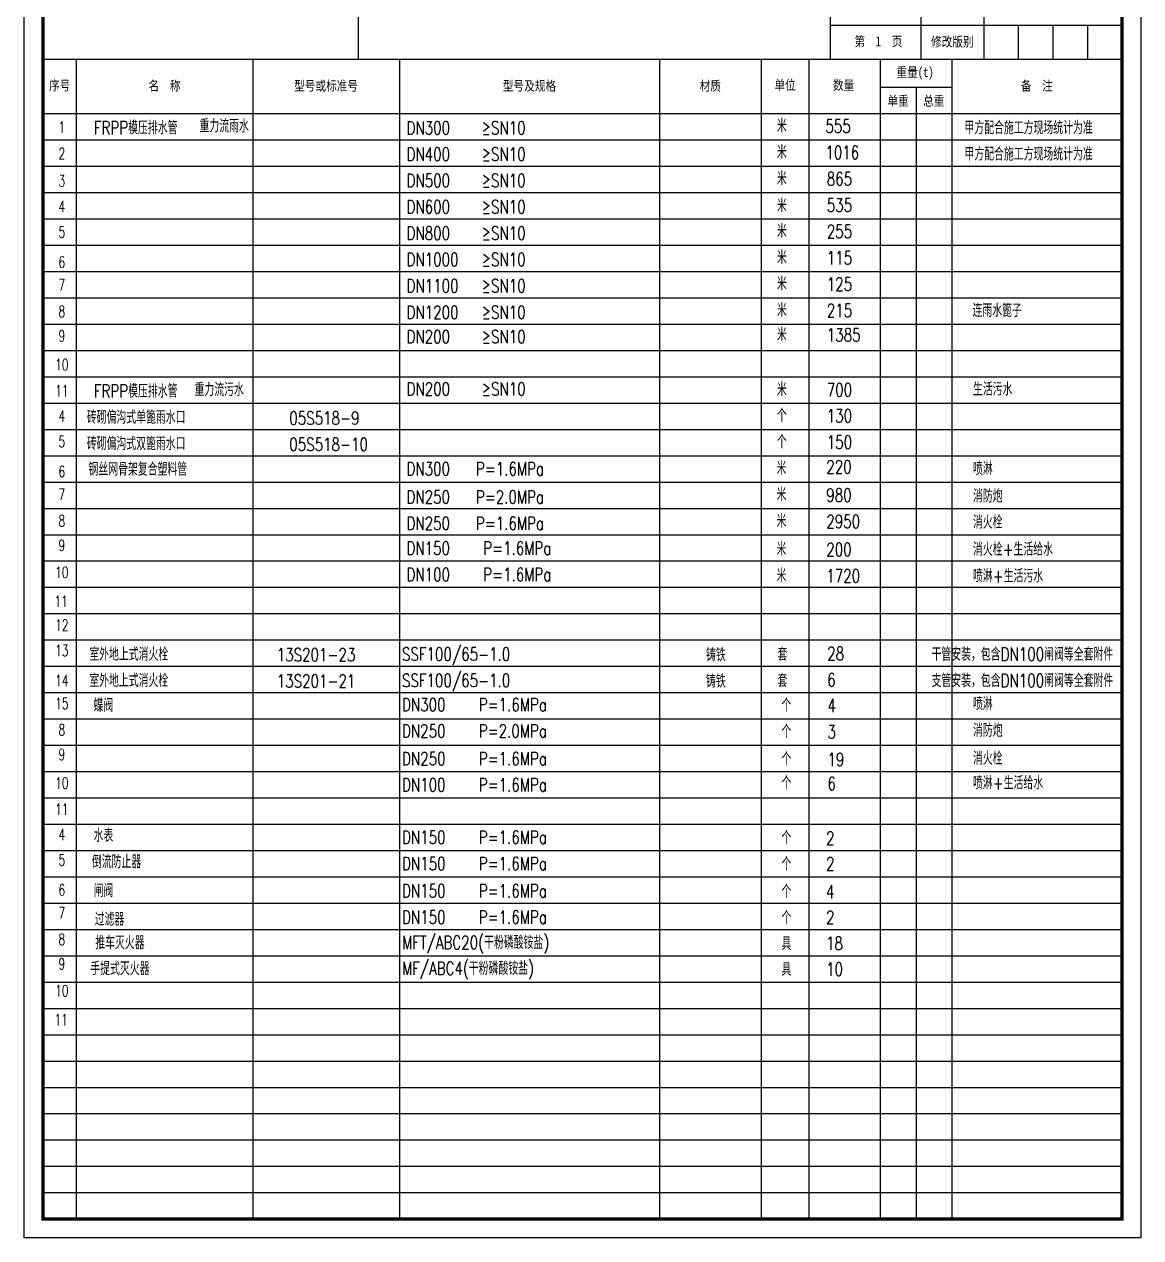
# Model space of a CAD drawing. Header units: metres. Extents: x 497246 to 997717, y 2998582 to 5998198.
# Drawn here: x 498793.2 to 499090.2, y 2998856.9 to 2999179.7 of the extents above; entities that cross this region are included whole.
import ezdxf

# ---------------------------------------------------------------- set-up
doc = ezdxf.new("R2010")
doc.units = ezdxf.units.M
doc.header["$LTSCALE"] = 1000
doc.layers.get('0').update_dxf_attribs({"linetype": 'CONTINUOUS'})
doc.layers.add('文字-给水', color=140, linetype='CONTINUOUS')
doc.styles.add('SZK', font='romand.shx', dxfattribs={"width": 0.7, "bigfont": 'hztxt.shx'})
doc.styles.add('中文仿宋', font='simfang.ttf', dxfattribs={"width": 0.8, "height": 2.5})

msp = doc.modelspace()

# ---------------------------------------------------------------- linework, layer by layer
at = {"layer": '文字-给水'}
for p, q in [((498798.18, 2999155.93), (498798.18, 2999251.93)), ((498882.03, 2999251.93), (498882.03, 2999170.43)), ((499031.67, 2999251.93), (499031.67, 2999170.43)), ((499048.43, 2999251.93), (499048.43, 2999170.43)), ((499085.18, 2999155.93), (499085.18, 2999251.93)), ((499007.67, 2999170.43), (499007.67, 2999216.44)), ((499007.67, 2999179.43), (499085.18, 2999179.43)), ((499057.62, 2999179.43), (499057.62, 2999170.43)), ((499066.8, 2999179.43), (499066.8, 2999170.43)), ((499075.99, 2999179.43), (499075.99, 2999170.43)), ((498798.18, 2999170.43), (499085.18, 2999170.43)), ((498806.98, 2999170.43), (498806.98, 2999155.93)), ((498853.98, 2999170.43), (498853.98, 2999155.93)), ((498892.97, 2999170.43), (498892.97, 2999155.93)), ((498962.17, 2999170.43), (498962.17, 2999155.93)), ((498989.17, 2999170.43), (498989.17, 2999155.93)), ((498989.17, 2999170.43), (498989.17, 2998861.93)), ((499001.89, 2999170.43), (499001.89, 2999155.93)), ((499020.91, 2999170.43), (499020.91, 2999155.93)), ((499039.93, 2999170.43), (499039.93, 2999155.93)), ((499020.91, 2999162.93), (499039.93, 2999162.93)), ((499030.42, 2999162.93), (499030.42, 2999155.93)), ((498798.18, 2999155.93), (499085.18, 2999155.93)), ((498806.98, 2999155.93), (498806.98, 2998861.93)), ((498853.98, 2999155.93), (498853.98, 2998861.93)), ((498892.97, 2999155.93), (498892.97, 2998861.93)), ((498962.17, 2999155.93), (498962.17, 2998861.93)), ((499001.89, 2999155.93), (499001.89, 2998861.93)), ((499020.91, 2999155.93), (499020.91, 2998861.93)), ((499030.42, 2999155.93), (499030.42, 2998861.93)), ((499039.93, 2999155.93), (499039.93, 2998861.93)), ((498798.18, 2999148.93), (499085.18, 2999148.93)), ((498798.18, 2999141.93), (499085.18, 2999141.93)), ((498798.18, 2999134.93), (499085.18, 2999134.93)), ((498798.18, 2999127.93), (499085.18, 2999127.93)), ((498798.18, 2999120.93), (499085.18, 2999120.93)), ((498798.18, 2999113.93), (499085.18, 2999113.93)), ((498798.18, 2999106.93), (499085.18, 2999106.93)), ((498798.18, 2999099.93), (499085.18, 2999099.93)), ((498798.18, 2999092.93), (499085.18, 2999092.93)), ((498798.18, 2999085.93), (499085.18, 2999085.93)), ((498798.18, 2999078.93), (499085.18, 2999078.93)), ((498798.18, 2999071.93), (499085.18, 2999071.93)), ((498798.18, 2999064.93), (499085.18, 2999064.93)), ((498798.18, 2999057.93), (499085.18, 2999057.93)), ((498798.18, 2999050.93), (499085.18, 2999050.93)), ((498798.18, 2999043.93), (499085.18, 2999043.93)), ((498798.18, 2999036.93), (499085.18, 2999036.93)), ((498798.18, 2999029.93), (499085.18, 2999029.93)), ((498798.18, 2999022.93), (499085.18, 2999022.93)), ((498798.18, 2999015.93), (499085.18, 2999015.93)), ((498798.18, 2999008.93), (499085.18, 2999008.93)), ((498798.18, 2999001.93), (499085.18, 2999001.93)), ((498798.18, 2998994.93), (499085.18, 2998994.93)), ((498798.18, 2998987.93), (499085.18, 2998987.93)), ((498798.18, 2998980.93), (499085.18, 2998980.93)), ((498798.18, 2998973.93), (499085.18, 2998973.93)), ((498798.18, 2998966.93), (499085.18, 2998966.93)), ((498798.18, 2998959.93), (499085.18, 2998959.93)), ((498798.18, 2998952.93), (499085.18, 2998952.93)), ((498798.18, 2998945.93), (499085.18, 2998945.93)), ((498798.18, 2998938.93), (499085.18, 2998938.93)), ((498798.18, 2998931.93), (499085.18, 2998931.93)), ((498798.18, 2998924.93), (499085.18, 2998924.93)), ((498798.18, 2998917.93), (499085.18, 2998917.93)), ((498798.18, 2998910.93), (499085.18, 2998910.93)), ((498798.18, 2998903.93), (499085.18, 2998903.93)), ((498798.18, 2998896.93), (499085.18, 2998896.93)), ((498798.18, 2998889.93), (499085.18, 2998889.93)), ((498798.18, 2998882.93), (499085.18, 2998882.93)), ((498798.18, 2998875.93), (499085.18, 2998875.93)), ((498798.18, 2998868.93), (499085.18, 2998868.93))]:
    msp.add_line(p, q, dxfattribs=at)
msp.add_lwpolyline([(499090.18, 2999276.93), (499090.18, 2998856.93), (498793.18, 2998856.93), (498793.18, 2999276.93)], close=True, dxfattribs=at)
at = {"layer": '文字-给水', "const_width": 0.9}
msp.add_lwpolyline([(499085.18, 2998861.93), (498798.18, 2998861.93), (498798.18, 2999251.93), (499085.18, 2999251.93)], close=True, dxfattribs=at)

# ---------------------------------------------------------------- texts
at = {"color": 140, "linetype": 'Continuous', "style": 'SZK', "width": 0.75}
for s, p in [('重力流雨水', (498839.8, 2999150.9)), ('555', (499006.29, 2999150.83)), ('1016', (499006.29, 2999143.83)), ('865', (499006.66, 2999136.83)), ('535', (499006.66, 2999129.83)), ('255', (499006.66, 2999122.83)), ('115', (499006.66, 2999115.83)), ('125', (499006.66, 2999108.83)), ('215', (499006.66, 2999101.79)), ('1385', (499006.66, 2999095.31)), ('重力流污水', (498838.48, 2999080.77)), ('生活污水', (499045.55, 2999080.89)), ('700', (499006.66, 2999080.71)), ('砖砌偏沟式单篦雨水口', (498809.82, 2999073.41)), ('个', (498993.41, 2999073.92)), ('130', (499006.66, 2999073.79)), ('砖砌偏沟式双篦雨水口', (498809.82, 2999066.41)), ('个', (498993.41, 2999066.92)), ('150', (499006.66, 2999066.79)), ('220', (499006.54, 2999060.2)), ('喷淋', (499045.55, 2999059.75)), ('980', (499006.54, 2999052.7)), ('消防炮', (499045.55, 2999052.47)), ('2950', (499006.54, 2999045.7)), ('消火栓', (499045.55, 2999045.52)), ('200', (499006.54, 2999038.22)), ('消火栓+生活给水', (499045.55, 2999038.31)), ('1720', (499006.54, 2999031.22)), ('喷淋+生活污水', (499045.55, 2999031.21)), ('喷淋', (499045.55, 2998997.22)), ('消防炮', (499045.55, 2998990.15)), ('消火栓', (499045.55, 2998982.71)), ('喷淋+生活给水', (499045.55, 2998976.17))]:
    msp.add_text(s, height=3.5, dxfattribs=at).set_placement(p)
at = {"color": 140, "style": 'SZK', "width": 0.75}
for s, p in [('DN300', (498894.87, 2999150.37)), ('≥SN10', (498914.87, 2999150.37)), ('DN400', (498894.87, 2999143.37)), ('≥SN10', (498914.87, 2999143.37)), ('DN500', (498894.87, 2999136.37)), ('≥SN10', (498914.87, 2999136.37)), ('DN600', (498894.87, 2999129.37)), ('≥SN10', (498914.87, 2999129.37)), ('DN800', (498894.87, 2999122.37)), ('≥SN10', (498914.87, 2999122.37)), ('DN1000', (498894.87, 2999115.37)), ('≥SN10', (498914.87, 2999115.37)), ('DN1100', (498894.87, 2999108.37)), ('≥SN10', (498914.87, 2999108.37)), ('DN1200', (498894.87, 2999101.33)), ('≥SN10', (498914.87, 2999101.33)), ('DN200', (498894.87, 2999094.84)), ('≥SN10', (498914.87, 2999094.84)), ('DN200', (498894.87, 2999080.92)), ('≥SN10', (498914.87, 2999080.92)), ('05S518-9', (498863.68, 2999073.2)), ('05S518-10', (498863.68, 2999066.2)), ('DN300   P=1.6MPa', (498894.85, 2999059.7)), ('DN250   P=2.0MPa', (498894.85, 2999052.19)), ('DN250   P=1.6MPa', (498894.85, 2999045.19)), ('DN150    P=1.6MPa', (498894.85, 2999038.58)), ('DN100    P=1.6MPa', (498894.85, 2999031.58)), ('13S201-23', (498860.34, 2999010.25)), ('SSF100/65-1.0', (498893.66, 2999010.42)), ('28', (499006.78, 2999010.59)), ('SSF100/65-1.0', (498893.66, 2999003.42)), ('6', (499006.78, 2999003.59)), ('13S201-21', (498860.34, 2999003.25)), ('DN300    P=1.6MPa', (498893.67, 2998996.97)), ('4', (499006.84, 2998996.73)), ('DN250    P=2.0MPa', (498893.67, 2998989.97)), ('3', (499006.84, 2998989.73)), ('DN250    P=1.6MPa', (498893.67, 2998982.59)), ('19', (499006.84, 2998982.36)), ('DN100    P=1.6MPa', (498893.67, 2998975.64)), ('6', (499006.84, 2998975.97)), ('DN150    P=1.6MPa', (498893.67, 2998961.69)), ('2', (499006.47, 2998961.45)), ('DN150    P=1.6MPa', (498893.67, 2998954.69)), ('2', (499006.47, 2998954.64)), ('DN150    P=1.6MPa', (498893.67, 2998947.44)), ('4', (499006.47, 2998947.2)), ('DN150    P=1.6MPa', (498893.67, 2998940.44)), ('2', (499006.47, 2998940.38)), ('MFT/ABC20(干粉磷酸铵盐)', (498893.67, 2998933.71)), ('18', (499006.47, 2998933.49)), ('MF/ABC4(干粉磷酸铵盐)', (498893.67, 2998926.83)), ('10', (499006.47, 2998926.61))]:
    msp.add_text(s, height=3.5, dxfattribs=at).set_placement(p)
at = {"layer": '文字-给水', "char_height": 2.6, "attachment_point": 5, "style": '中文仿宋'}
for s, insert, width in [('第  1  页', (499020.4, 2999175), 19.5), ('修改版别', (499040.05, 2999174.91), 19.5), ('重量(t)', (499030.16, 2999166.6), 12.1299), ('序号', (498802.6, 2999163.25), 19.5), ('名  称', (498830.48, 2999163.18), 36.8361), ('型号或标准号', (498873.47, 2999163.18), 39.0408), ('型号及规格', (498927.57, 2999163.18), 63.8602), ('材质', (498975.67, 2999163.18), 12.8752), ('单位', (498995.55, 2999163.4), 12.8752), ('数量', (499011.14, 2999163.37), 12.1299), ('备  注', (499062.55, 2999163.18), 26.1705), ('单重', (499025.63, 2999159.18), 9.5155), ('总重', (499035.13, 2999159.18), 9.5155)]:
    msp.add_mtext(s, dxfattribs=dict(at, insert=insert, width=width))
at = {"layer": '文字-给水', "color": 0, "char_height": 3, "attachment_point": 5, "style": 'SZK'}
for s, insert, width in [('1', (498803.18, 2999152.32), 0.75), ('2', (498803.18, 2999145.32), 2.1), ('3', (498803.18, 2999138.01), 2.1), ('4', (498803.18, 2999131.19), 2.25), ('5', (498803.18, 2999124.41), 2.1), ('6', (498803.18, 2999116.45), 1.95), ('7', (498803.18, 2999110.37), 2.1), ('8', (498803.18, 2999103.31), 2.1), ('9', (498803.18, 2999096.8), 2.1), ('10', (498803.18, 2999089.17), 2.1), ('11', (498803.18, 2999082.2), 2.1), ('4', (498803.18, 2999075.48), 2.25), ('5', (498803.18, 2999068.7), 2.1), ('6', (498803.18, 2999060.74), 1.95), ('7', (498803.18, 2999054.66), 2.1), ('8', (498803.18, 2999047.6), 2.1), ('9', (498803.18, 2999041.09), 2.1), ('10', (498803.18, 2999033.92), 2.1), ('11', (498803.02, 2999026.2), 2.1), ('12', (498803.18, 2999019.88), 2.25), ('13', (498803.18, 2999013.11), 2.1), ('14', (498803.18, 2999005.14), 1.95), ('15', (498803.18, 2998999.06), 2.1), ('8', (498803.18, 2998992.01), 2.1), ('9', (498803.18, 2998985.49), 2.1), ('10', (498803.18, 2998977.86), 2.1), ('11', (498803.18, 2998970.89), 2.1), ('4', (498803.18, 2998964.17), 2.25), ('5', (498803.18, 2998957.39), 2.1), ('6', (498803.18, 2998949.43), 1.95), ('7', (498803.18, 2998943.35), 2.1), ('8', (498803.18, 2998936.29), 2.1), ('9', (498803.18, 2998929.78), 2.1), ('10', (498803.18, 2998922.62), 2.1), ('11', (498803.02, 2998914.89), 2.1)]:
    msp.add_mtext(s, dxfattribs=dict(at, insert=insert, width=width))
at = {"layer": '文字-给水', "color": 140, "char_height": 3.5, "style": 'SZK'}
for s, insert, width, attachment_point in [('{\\W0.75;FRPP模压排水管}', (498822.82, 2999152.16), 37.7344, 5), ('{\\W0.75;米}', (498993.41, 2999150.96), 3.4781, 7), ('{\\W0.75;甲方配合施工方现场统计为准}', (499060.35, 2999152.16), 50.9906, 5), ('{\\W0.75;米}', (498993.41, 2999143.96), 3.4781, 7), ('{\\W0.75;甲方配合施工方现场统计为准}', (499060.35, 2999145.16), 50.9906, 5), ('{\\W0.75;米}', (498993.41, 2999136.96), 3.4781, 7), ('{\\W0.75;米}', (498993.41, 2999129.72), 3.4781, 7), ('{\\W0.75;米}', (498993.41, 2999122.96), 3.4781, 7), ('{\\W0.75;米}', (498993.41, 2999115.96), 3.4781, 7), ('{\\W0.75;米}', (498993.41, 2999108.96), 3.4781, 7), ('{\\W0.75;米}', (498993.41, 2999101.92), 3.4781, 7), ('\\W0.75;连雨水篦子', (499051.99, 2999103.57), 50.9906, 5), ('{\\W0.75;米}', (498993.41, 2999095.43), 3.4781, 7), ('{\\W0.75;米}', (498993.41, 2999080.83), 3.4781, 7), ('{\\W0.75;FRPP模压排水管}', (498822.82, 2999082.12), 37.7344, 5), ('{\\W0.75;钢丝网骨架复合塑料管}', (498823.39, 2999061.34), 38.6531, 5), ('{\\W0.75;米}', (498993.29, 2999059.9), 3.4781, 7), ('{\\W0.75;米}', (498993.29, 2999052.91), 3.4781, 7), ('{\\W0.75;米}', (498993.29, 2999045.82), 3.4781, 7), ('{\\W0.75;米}', (498993.29, 2999038.35), 3.4781, 7), ('{\\W0.75;米}', (498993.29, 2999031.35), 3.4781, 7), ('{\\W0.75;室外地上式消火栓}', (498810.49, 2999010.39), 31.0078, 7), ('{\\W0.75;铸铁}', (498974.53, 2999010.22), 7.6125, 7), ('{\\W0.75;套}', (498993.56, 2999010.36), 3.6422, 7), ('{\\W0.75;干管安装，包含DN100闸阀等全套附件}', (499058.7, 2999012.07), 74.1169, 5), ('{\\W0.75;室外地上式消火栓}', (498810.49, 2999003.39), 31.0078, 7), ('{\\W0.75;铸铁}', (498974.53, 2999003.22), 7.6125, 7), ('{\\W0.75;套}', (498993.56, 2999003.36), 3.6422, 7), ('\\W0.75;支管安装，包含DN100闸阀等全套附件', (499058.7, 2999005.07), 74.1169, 5), ('{\\W0.75;蝶阀}', (498814.26, 2998998.55), 6.7922, 5), ('{\\W0.75;个}', (498994.6, 2998996.85), 4.0359, 7), ('{\\W0.75;个}', (498994.6, 2998989.85), 4.0359, 7), ('{\\W0.75;个}', (498994.6, 2998982.48), 4.0359, 7), ('{\\W0.75;个}', (498994.6, 2998976.09), 4.0359, 7), ('{\\W0.75;水表}', (498814.26, 2998963.94), 7.875, 5), ('{\\W0.75;个}', (498994.6, 2998961.57), 4.0359, 7), ('{\\W0.75;倒流防止器}', (498817.74, 2998956.94), 19.3266, 5), ('{\\W0.75;个}', (498994.6, 2998954.57), 4.0359, 7), ('{\\W0.75;闸阀}', (498814.26, 2998949.24), 6.7922, 5), ('{\\W0.75;个}', (498994.6, 2998947.32), 4.0359, 7), ('{\\W0.75;过滤器}', (498815.87, 2998941.63), 10.0125, 5), ('{\\W0.75;个}', (498994.6, 2998940.32), 4.0359, 7), ('{\\W0.75;推车灭火器}', (498818.62, 2998935.4), 18.4016, 5), ('{\\W0.75;具}', (498994.6, 2998933.43), 4.0359, 7), ('{\\W0.75;手提式灭火器}', (498818.62, 2998928.52), 18.4016, 5), ('{\\W0.75;具}', (498994.6, 2998926.55), 4.0359, 7)]:
    msp.add_mtext(s, dxfattribs=dict(at, insert=insert, width=width, attachment_point=attachment_point))

doc.saveas('drawing.dxf')
